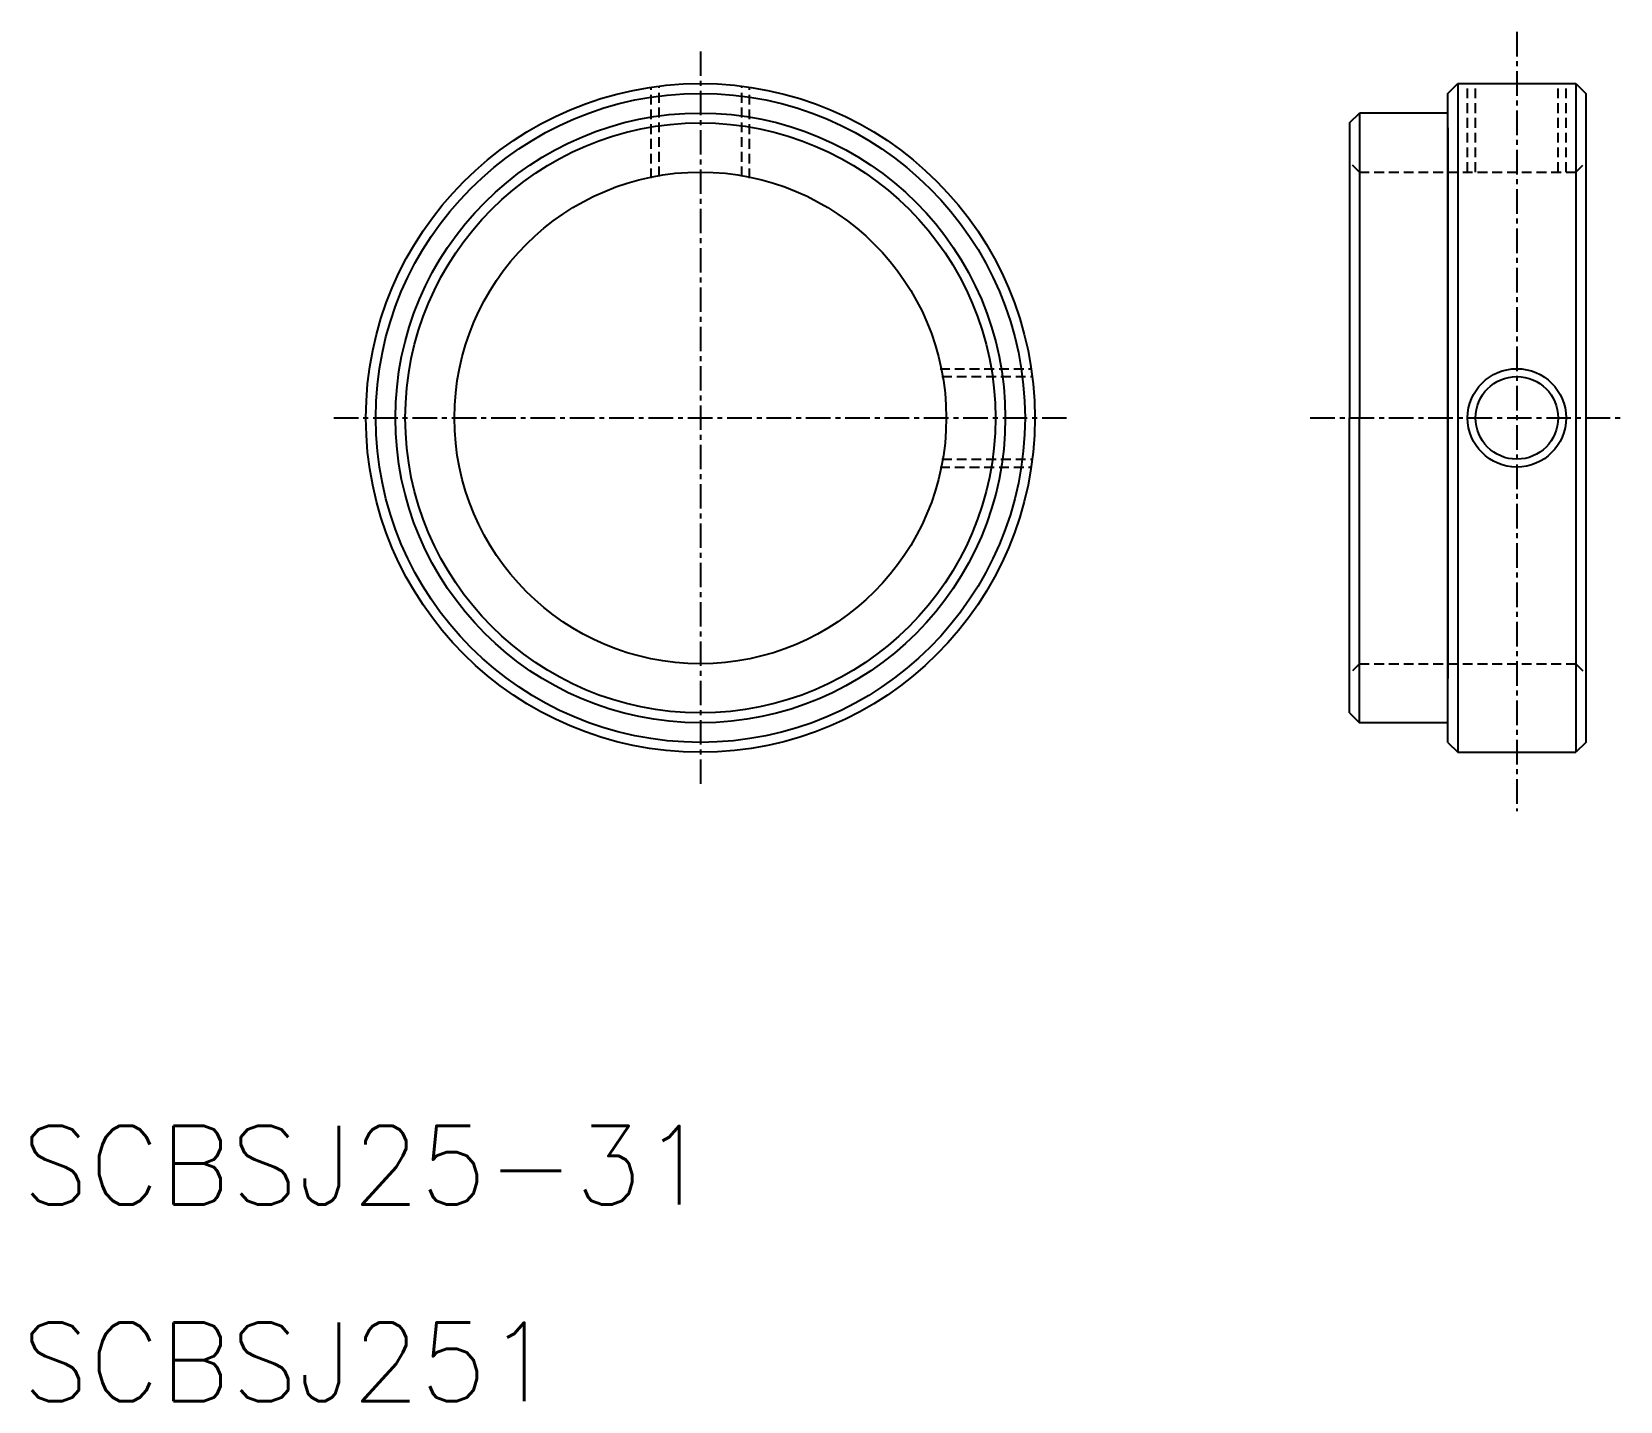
# Model space of a CAD drawing. Extents: x 10.5 to 91.3, y 10 to 79.6.
import ezdxf

# ---------------------------------------------------------------- set-up
doc = ezdxf.new("R2010")
doc.units = 0
doc.linetypes.add('CENTER', pattern=[2, 1.25, -0.25, 0.25, -0.25])
doc.linetypes.add('DASHED', pattern=[0.75, 0.5, -0.25])
doc.layers.get('0').update_dxf_attribs({"linetype": 'CONTINUOUS'})
doc.layers.add('CENTER', color=1, linetype='CENTER')
doc.styles.get("Standard").update_dxf_attribs({"font": 'txt.shx', "bigfont": 'bigfont.shx'})

msp = doc.modelspace()

# ---------------------------------------------------------------- linework, layer by layer
at = {"color": 3, "linetype": 'DASHED'}
for p, q in [((42, 72.182), (42, 76.783)), ((42.4, 72.277), (42.4, 76.847)), ((46.6, 72.277), (46.6, 76.847)), ((47, 72.182), (47, 76.783)), ((83.5, 72.5), (83.5, 77)), ((83.9, 72.5), (83.9, 77)), ((88.1, 72.5), (88.1, 77)), ((88.5, 72.5), (88.5, 77)), ((78, 72.5), (77.5, 73)), ((89, 72.5), (89.5, 73)), ((78, 72.5), (89, 72.5)), ((56.682, 62.5), (61.283, 62.5)), ((56.777, 62.1), (61.347, 62.1)), ((56.682, 57.5), (61.283, 57.5)), ((56.777, 57.9), (61.347, 57.9)), ((78, 47.5), (77.5, 47)), ((78, 47.5), (89, 47.5)), ((89, 47.5), (89.5, 47))]:
    msp.add_line(p, q, dxfattribs=at)
at = {"color": 7, "linetype": 'CONTINUOUS'}
for p, q in [((82.5, 76.5), (83, 77)), ((83, 77), (83, 43)), ((83, 77), (89, 77)), ((89, 77), (89, 43)), ((89, 77), (89.5, 76.5)), ((82.5, 43.5), (82.5, 76.5)), ((89.5, 76.5), (89.5, 43.5)), ((77.5, 75), (78, 75.5)), ((78, 75.5), (78, 60)), ((82.5, 75.5), (78, 75.5)), ((77.5, 75), (77.5, 60)), ((82.5, 74.75), (82.5, 46.75)), ((77.5, 45), (77.5, 60)), ((78, 44.5), (78, 60)), ((77.5, 45), (78, 44.5)), ((82.5, 44.5), (78, 44.5)), ((82.5, 43.5), (83, 43)), ((83, 43), (89, 43)), ((89.5, 43.5), (89, 43))]:
    msp.add_line(p, q, dxfattribs=at)
for centre, radius in [((44.5, 60), 17), ((44.5, 60), 16.5), ((44.5, 60), 15.5), ((44.5, 60), 15), ((44.5, 60), 12.5), ((86, 60), 2.1)]:
    msp.add_circle(centre, radius, dxfattribs=at)
at = {"color": 3, "linetype": 'CONTINUOUS'}
msp.add_circle((86, 60), 2.5, dxfattribs=at)
at = {"layer": 'CENTER', "color": 1, "linetype": 'CENTER'}
for p, q in [((86, 79.634), (86, 40)), ((44.5, 78.635), (44.5, 41.365)), ((25.865, 60), (63.135, 60)), ((75.5, 60), (91.255, 60))]:
    msp.add_line(p, q, dxfattribs=at)

# ---------------------------------------------------------------- texts
at = {"color": 7, "linetype": 'CONTINUOUS'}
for s, p in [('SCBSJ25-31', (10, 20)), ('SCBSJ251', (10, 10))]:
    msp.add_text(s, height=4, dxfattribs=at).set_placement(p)

doc.saveas('drawing.dxf')
